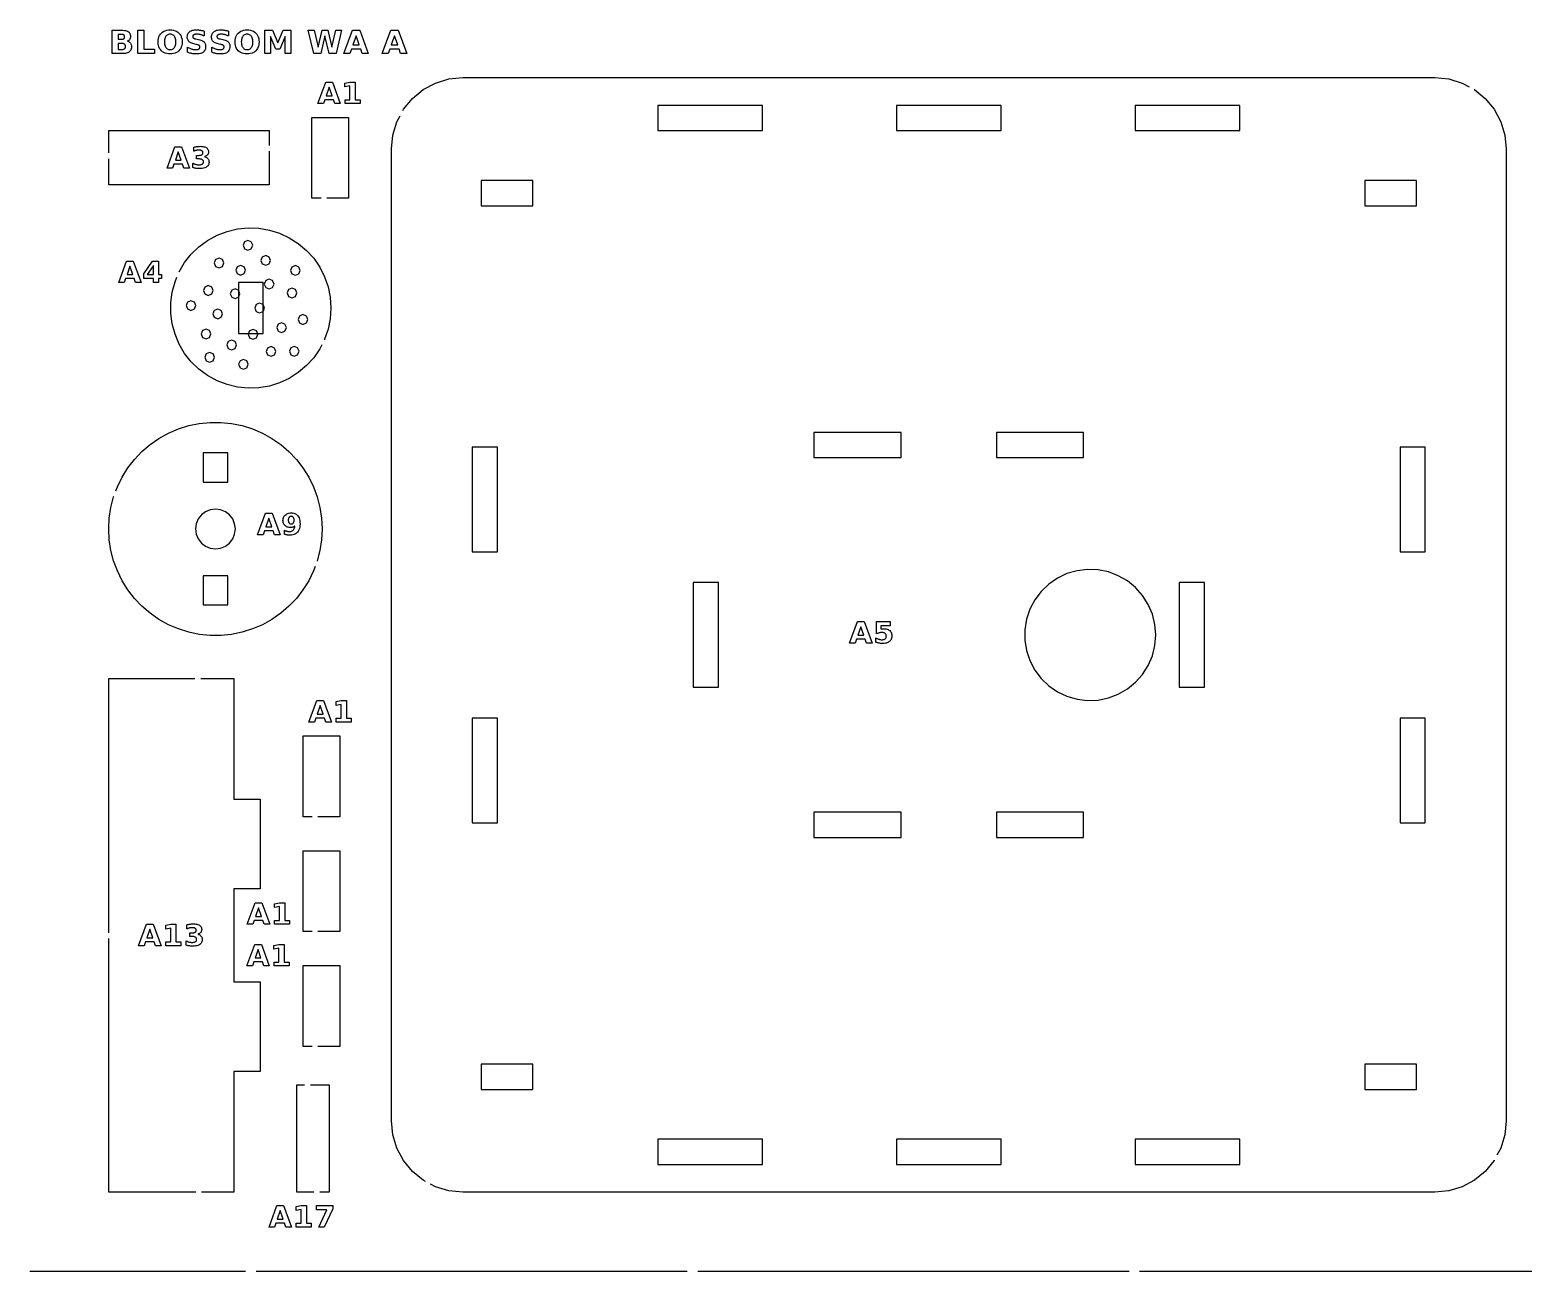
# Model space of a CAD drawing. Header units: millimetres. Extents: x 0 to 300, y 5 to 296.
# Drawn here: x 0 to 169, y 150 to 290.5 of the extents above; entities that cross this region are included whole.
import ezdxf

# ---------------------------------------------------------------- set-up
doc = ezdxf.new("R2010")
doc.units = ezdxf.units.MM
doc.layers.add('CUT', color=1, linetype='CONTINUOUS')
doc.layers.add('ENGRAVE', color=5, linetype='CONTINUOUS')

msp = doc.modelspace()

# ---------------------------------------------------------------- linework, layer by layer
at = {"layer": 'CUT', "color": 1}
for points in [[(42.2055, 281.3367), (42.2856, 281.4864), (43.2899, 282.7101), (44.5136, 283.7144), (45.9097, 284.4607), (47.4246, 284.9202), (48.9963, 285.075), (159.0037, 285.075), (160.5754, 284.9202), (162.0903, 284.4607), (162.8831, 284.0369)], [(163.4563, 283.7305), (163.4864, 283.7144), (164.7101, 282.7101), (165.7144, 281.4864), (166.4607, 280.0903), (166.9202, 278.5754), (167.075, 277.0037), (167.075, 166.9963), (166.9202, 165.4246), (166.4607, 163.9097), (166.0402, 163.1231)], [(32.95, 271.425), (31.925, 271.425), (31.925, 280.575), (36.075, 280.575), (36.075, 271.425), (33.6, 271.425)], [(44.7829, 160.1416), (44.5136, 160.2856), (43.2899, 161.2899), (42.2856, 162.5136), (41.5393, 163.9097), (41.0798, 165.4246), (40.925, 166.9963), (40.925, 277.0037), (41.0798, 278.5754), (41.5393, 280.0903), (41.8991, 280.7634)], [(8.925, 276.55), (8.925, 279.075), (27.075, 279.075), (27.075, 277.4)], [(27.075, 276.75), (27.075, 272.925), (8.925, 272.925), (8.925, 275.9)], [(16.9028, 263.0973), (17.5181, 264.1361), (18.2694, 265.0875), (19.1408, 265.9303), (20.1168, 266.6494), (21.1799, 267.232), (22.3112, 267.6677), (23.4905, 267.9488), (24.6968, 268.0701), (25.9084, 268.0296), (27.1038, 267.8279), (28.2617, 267.4688), (29.3614, 266.9585), (30.3832, 266.3061), (31.309, 265.5234), (32.1222, 264.6243), (32.8083, 263.6249), (33.3551, 262.5428), (33.7527, 261.3976), (33.9942, 260.2096), (34.0752, 259), (33.9942, 257.7904), (33.7527, 256.6024), (33.3551, 255.4572), (33.3323, 255.4122)], [(33.0392, 254.832), (32.8083, 254.3751), (32.1222, 253.3757), (31.309, 252.4766), (30.3832, 251.6939), (29.3614, 251.0415), (28.2617, 250.5312), (27.1038, 250.1721), (25.9084, 249.9704), (24.6968, 249.9299), (23.4905, 250.0512), (22.3112, 250.3323), (21.1799, 250.768), (20.1168, 251.3506), (19.1408, 252.0697), (18.2694, 252.9125), (17.5181, 253.8639), (16.9002, 254.907), (16.427, 256.0231), (16.1067, 257.1924), (15.9451, 258.3938), (15.9451, 259.6062), (16.1067, 260.8076), (16.427, 261.9769), (16.6484, 262.4991)], [(9.7426, 238.3274), (9.9035, 238.7619), (10.4422, 239.8601), (11.0892, 240.8981), (11.8379, 241.8654), (12.6807, 242.7519), (13.6088, 243.5487), (14.6127, 244.2475), (15.6822, 244.8411), (16.8063, 245.3234), (17.9733, 245.6896), (19.1715, 245.9359), (20.3884, 246.0596), (21.6116, 246.0596), (22.8285, 245.9359), (24.0267, 245.6896), (25.1937, 245.3234), (26.3178, 244.8411), (27.3873, 244.2475), (28.3912, 243.5487), (29.3193, 242.7519), (30.1621, 241.8654), (30.9108, 240.8981), (31.5578, 239.8601), (32.0965, 238.7619), (32.5213, 237.6148), (32.8279, 236.4307), (33.0131, 235.2216), (33.0751, 234), (33.0131, 232.7784), (32.8279, 231.5693), (32.5213, 230.3852), (32.5114, 230.3583)], [(32.2856, 229.7488), (32.0965, 229.2381), (31.5578, 228.1399), (30.9108, 227.1019), (30.1621, 226.1346), (29.3193, 225.2481), (28.3912, 224.4513), (27.3873, 223.7525), (26.3178, 223.1589), (25.1937, 222.6766), (24.0267, 222.3104), (22.8285, 222.0641), (21.6116, 221.9404), (20.3884, 221.9404), (19.1715, 222.0641), (17.9733, 222.3104), (16.8063, 222.6766), (15.6822, 223.1589), (14.6127, 223.7525), (13.6088, 224.4513), (12.6807, 225.2481), (11.8379, 226.1346), (11.0892, 227.1019), (10.4422, 228.1399), (9.9035, 229.2381), (9.4787, 230.3852), (9.1721, 231.5693), (8.9869, 232.7784), (8.9249, 234), (8.9869, 235.2216), (9.1721, 236.4307), (9.4787, 237.6148), (9.5168, 237.7178)], [(8.925, 188.2833), (8.925, 217.075), (18.6833, 217.075)], [(19.3333, 217.075), (23.075, 217.075), (23.075, 203.4083), (26.075, 203.4083), (26.075, 193.2583), (23.075, 193.2583), (23.075, 182.7417), (26.075, 182.7417), (26.075, 172.5917), (23.075, 172.5917), (23.075, 158.925), (19.4167, 158.925)], [(31.95, 201.425), (30.925, 201.425), (30.925, 210.575), (35.075, 210.575), (35.075, 201.425), (32.6, 201.425)], [(31.95, 188.425), (30.925, 188.425), (30.925, 197.575), (35.075, 197.575), (35.075, 188.425), (32.6, 188.425)], [(18.7667, 158.925), (8.925, 158.925), (8.925, 187.6333)], [(31.95, 175.425), (30.925, 175.425), (30.925, 184.575), (35.075, 184.575), (35.075, 175.425), (32.6, 175.425)], [(32.15, 158.925), (30.225, 158.925), (30.225, 171.075), (31.1, 171.075)], [(31.75, 171.075), (33.875, 171.075), (33.875, 158.925), (32.8, 158.925)], [(165.7338, 162.5498), (165.7144, 162.5136), (164.7101, 161.2899), (163.4864, 160.2856), (162.0903, 159.5393), (160.5754, 159.0798), (159.0037, 158.925), (48.9963, 158.925), (47.4246, 159.0798), (45.9097, 159.5393), (45.3562, 159.8352)], [(0, 150), (24.4, 150)], [(25.6, 150), (74.4, 150)], [(75.6, 150), (124.4, 150)], [(125.6, 150), (174.4, 150)]]:
    msp.add_lwpolyline(points, dxfattribs=at)
for points in [[(71.075, 279.075), (82.925, 279.075), (82.925, 281.925), (71.075, 281.925), (71.075, 279.075)], [(109.925, 279.075), (109.925, 281.925), (98.075, 281.925), (98.075, 279.075), (109.925, 279.075)], [(125.075, 279.075), (136.925, 279.075), (136.925, 281.925), (125.075, 281.925), (125.075, 279.075)], [(51.075, 270.575), (56.925, 270.575), (56.925, 273.425), (51.075, 273.425), (51.075, 270.575)], [(151.075, 270.575), (156.925, 270.575), (156.925, 273.425), (151.075, 273.425), (151.075, 270.575)], [(26.395, 256.105), (26.395, 261.895), (23.605, 261.895), (23.605, 256.105), (26.395, 256.105)], [(98.5917, 242.075), (98.5917, 244.925), (88.7417, 244.925), (88.7417, 242.075), (98.5917, 242.075)], [(119.2583, 242.075), (119.2583, 244.925), (109.4083, 244.925), (109.4083, 242.075), (119.2583, 242.075)], [(19.605, 242.595), (19.605, 239.305), (22.395, 239.305), (22.395, 242.595), (19.605, 242.595)], [(52.925, 231.4083), (52.925, 243.2583), (50.075, 243.2583), (50.075, 231.4083), (52.925, 231.4083)], [(155.075, 231.4083), (157.925, 231.4083), (157.925, 243.2583), (155.075, 243.2583), (155.075, 231.4083)], [(23.1771, 233.4166), (23.2539, 234), (23.1771, 234.5834), (22.952, 235.127), (22.5938, 235.5938), (22.127, 235.952), (21.5834, 236.1771), (21, 236.2539), (20.4166, 236.1771), (19.873, 235.952), (19.4062, 235.5938), (19.048, 235.127), (18.8229, 234.5834), (18.7461, 234), (18.8229, 233.4166), (19.048, 232.873), (19.4062, 232.4062), (19.873, 232.048), (20.4166, 231.8229), (21, 231.7461), (21.5834, 231.8229), (22.127, 232.048), (22.5938, 232.4062), (22.952, 232.873), (23.1771, 233.4166)], [(19.605, 225.405), (22.395, 225.405), (22.395, 228.695), (19.605, 228.695), (19.605, 225.405)], [(126.5743, 218.5495), (127.0427, 219.6488), (127.3286, 220.809), (127.4248, 222), (127.3286, 223.191), (127.0427, 224.3512), (126.5743, 225.4505), (125.9357, 226.4604), (125.1433, 227.3548), (124.2177, 228.1105), (123.1829, 228.7079), (122.0657, 229.1316), (120.895, 229.3706), (119.701, 229.4187), (118.5149, 229.2747), (117.3671, 228.9423), (116.2876, 228.43), (115.3042, 227.7513), (114.4425, 226.9235), (113.7247, 225.9683), (113.1694, 224.9103), (112.791, 223.7769), (112.5993, 222.5974), (112.5993, 221.4026), (112.791, 220.2231), (113.1694, 219.0897), (113.7247, 218.0317), (114.4425, 217.0765), (115.3042, 216.2487), (116.2876, 215.57), (117.3671, 215.0577), (118.5149, 214.7253), (119.701, 214.5813), (120.895, 214.6294), (122.0657, 214.8684), (123.1829, 215.2921), (124.2177, 215.8895), (125.1433, 216.6452), (125.9357, 217.5396), (126.5743, 218.5495)], [(77.925, 216.075), (77.925, 227.925), (75.075, 227.925), (75.075, 216.075), (77.925, 216.075)], [(130.075, 216.075), (132.925, 216.075), (132.925, 227.925), (130.075, 227.925), (130.075, 216.075)], [(50.075, 200.7417), (52.925, 200.7417), (52.925, 212.5917), (50.075, 212.5917), (50.075, 200.7417)], [(155.075, 200.7417), (157.925, 200.7417), (157.925, 212.5917), (155.075, 212.5917), (155.075, 200.7417)], [(88.7417, 199.075), (98.5917, 199.075), (98.5917, 201.925), (88.7417, 201.925), (88.7417, 199.075)], [(109.4083, 199.075), (119.2583, 199.075), (119.2583, 201.925), (109.4083, 201.925), (109.4083, 199.075)], [(56.925, 170.575), (56.925, 173.425), (51.075, 173.425), (51.075, 170.575), (56.925, 170.575)], [(156.925, 170.575), (156.925, 173.425), (151.075, 173.425), (151.075, 170.575), (156.925, 170.575)], [(82.925, 162.075), (82.925, 164.925), (71.075, 164.925), (71.075, 162.075), (82.925, 162.075)], [(109.925, 162.075), (109.925, 164.925), (98.075, 164.925), (98.075, 162.075), (109.925, 162.075)], [(136.925, 162.075), (136.925, 164.925), (125.075, 164.925), (125.075, 162.075), (136.925, 162.075)]]:
    msp.add_lwpolyline(points, close=True, dxfattribs=at)
at = {"layer": 'ENGRAVE', "color": 5}
for points in [[(11.3786, 288.9743), (11.4152, 288.9151), (11.4452, 288.8517), (11.4685, 288.7839), (11.4852, 288.7118), (11.4952, 288.6354), (11.4985, 288.5547), (11.4914, 288.4331), (11.4699, 288.3223), (11.4341, 288.2223), (11.3841, 288.1331), (11.3197, 288.0546), (11.2411, 287.9869), (11.1478, 287.9298), (11.0397, 287.8831), (10.9166, 287.8467), (10.7787, 287.8208), (10.6259, 287.8052), (10.4582, 287.8), (9.3315, 287.8), (9.3315, 290.4325), (10.3506, 290.4325), (10.525, 290.4279), (10.6826, 290.4141), (10.8234, 290.3911), (10.9474, 290.3588), (11.0546, 290.3174), (11.145, 290.2668), (11.2201, 290.206), (11.2816, 290.1341), (11.3295, 290.0512), (11.3636, 289.9572), (11.3841, 289.8522), (11.391, 289.736), (11.3885, 289.6736), (11.381, 289.6143), (11.3685, 289.5582), (11.351, 289.5052), (11.3285, 289.4555), (11.301, 289.409), (11.2688, 289.3659), (11.2321, 289.3268), (11.1908, 289.2915), (11.1451, 289.2601), (11.0948, 289.2325), (11.0401, 289.2088), (11.1102, 289.1847), (11.1749, 289.1546), (11.234, 289.1185), (11.2877, 289.0764), (11.3359, 289.0283), (11.3786, 288.9743)], [(10.5995, 289.4623), (10.6292, 289.4839), (10.6546, 289.5093), (10.6753, 289.5384), (10.6914, 289.5712), (10.7029, 289.6077), (10.7098, 289.648), (10.7121, 289.692), (10.7098, 289.7354), (10.7029, 289.7753), (10.6914, 289.8116), (10.6753, 289.8444), (10.6546, 289.8735), (10.6292, 289.8991), (10.5995, 289.921), (10.5654, 289.9388), (10.527, 289.9527), (10.4843, 289.9626), (10.4372, 289.9686), (10.3859, 289.9705), (10.0103, 289.9705), (10.0103, 289.4134), (10.3859, 289.4134), (10.4372, 289.4153), (10.4843, 289.4212), (10.527, 289.431), (10.5654, 289.4447), (10.5995, 289.4623)], [(14.0991, 288.3131), (14.0991, 287.8), (12.2283, 287.8), (12.2283, 290.4325), (12.9072, 290.4325), (12.9072, 288.3131), (14.0991, 288.3131)], [(16.6004, 290.3187), (16.7433, 290.2279), (16.8708, 290.1169), (16.9807, 289.9881), (17.0706, 289.844), (17.1406, 289.6845), (17.1905, 289.5096), (17.2205, 289.3193), (17.2305, 289.1136), (17.2205, 288.9085), (17.1905, 288.7186), (17.1406, 288.5441), (17.0706, 288.3848), (16.9807, 288.2408), (16.8708, 288.1121), (16.7433, 288.0011), (16.6004, 287.9103), (16.4423, 287.8397), (16.269, 287.7892), (16.0803, 287.759), (15.8763, 287.7489), (15.6729, 287.759), (15.4846, 287.7892), (15.3114, 287.8397), (15.1534, 287.9103), (15.0105, 288.0011), (14.8828, 288.1121), (14.7726, 288.2408), (14.6824, 288.3848), (14.6123, 288.5441), (14.5622, 288.7186), (14.5322, 288.9085), (14.5222, 289.1136), (14.5322, 289.3193), (14.5622, 289.5096), (14.6123, 289.6845), (14.6824, 289.844), (14.7726, 289.9881), (14.8828, 290.1169), (15.0105, 290.2279), (15.1534, 290.3187), (15.3114, 290.3893), (15.4846, 290.4398), (15.6729, 290.47), (15.8763, 290.4801), (16.0803, 290.47), (16.269, 290.4398), (16.4423, 290.3893), (16.6004, 290.3187)], [(15.5245, 289.8863), (15.4559, 289.829), (15.395, 289.759), (15.3427, 289.6774), (15.3, 289.5854), (15.2667, 289.483), (15.243, 289.3703), (15.2287, 289.2471), (15.2239, 289.1136), (15.2287, 288.9806), (15.243, 288.8579), (15.2667, 288.7455), (15.3, 288.6434), (15.3427, 288.5516), (15.395, 288.47), (15.4559, 288.4), (15.5245, 288.3427), (15.6008, 288.2981), (15.6849, 288.2663), (15.7768, 288.2472), (15.8763, 288.2408), (15.9765, 288.2472), (16.0687, 288.2663), (16.1532, 288.2981), (16.2298, 288.3427), (16.2985, 288.4), (16.3595, 288.47), (16.4117, 288.5516), (16.4545, 288.6434), (16.4877, 288.7455), (16.5115, 288.8579), (16.5258, 288.9806), (16.5305, 289.1136), (16.5258, 289.2471), (16.5115, 289.3703), (16.4877, 289.483), (16.4545, 289.5854), (16.4117, 289.6774), (16.3595, 289.759), (16.2985, 289.829), (16.2298, 289.8863), (16.1532, 289.9309), (16.0687, 289.9627), (15.9765, 289.9818), (15.8763, 289.9882), (15.7768, 289.9818), (15.6849, 289.9627), (15.6008, 289.9309), (15.5245, 289.8863)], [(19.5767, 289.8518), (19.5058, 289.8775), (19.4356, 289.9006), (19.3659, 289.921), (19.2969, 289.9388), (19.2288, 289.9539), (19.1619, 289.9662), (19.0963, 289.9758), (19.032, 289.9827), (18.969, 289.9868), (18.9072, 289.9882), (18.8296, 289.9863), (18.7591, 289.9807), (18.6956, 289.9714), (18.6392, 289.9584), (18.5898, 289.9416), (18.5475, 289.9212), (18.512, 289.8968), (18.4829, 289.8683), (18.4602, 289.8357), (18.4441, 289.7989), (18.4344, 289.7581), (18.4311, 289.7131), (18.4333, 289.6791), (18.4399, 289.6478), (18.4508, 289.619), (18.466, 289.5928), (18.4856, 289.5692), (18.5096, 289.5483), (18.5393, 289.529), (18.5761, 289.5107), (18.62, 289.4934), (18.671, 289.4769), (18.7291, 289.4614), (18.7944, 289.4469), (19.0835, 289.3887), (19.2228, 289.3567), (19.348, 289.3197), (19.4591, 289.2776), (19.5561, 289.2304), (19.639, 289.1781), (19.7077, 289.1207), (19.7643, 289.0565), (19.8106, 288.9839), (19.8466, 288.9029), (19.8723, 288.8135), (19.8877, 288.7156), (19.8929, 288.6093), (19.8857, 288.4703), (19.8642, 288.3438), (19.8283, 288.2296), (19.7781, 288.1278), (19.7135, 288.0384), (19.6345, 287.9613), (19.5409, 287.8964), (19.4321, 287.8433), (19.3081, 287.802), (19.1691, 287.7725), (19.0148, 287.7548), (18.8455, 287.7489), (18.762, 287.7502), (18.6784, 287.7542), (18.5947, 287.7608), (18.5109, 287.77), (18.427, 287.7819), (18.343, 287.7965), (18.2589, 287.8136), (18.1749, 287.8333), (18.0908, 287.8555), (18.0068, 287.8803), (17.9227, 287.9077), (17.8387, 287.9375), (17.8387, 288.5106), (17.9223, 288.4678), (18.0049, 288.4286), (18.0866, 288.3931), (18.1674, 288.3613), (18.2473, 288.3332), (18.3262, 288.3087), (18.4042, 288.288), (18.4813, 288.271), (18.5574, 288.2578), (18.6326, 288.2484), (18.7069, 288.2427), (18.7803, 288.2408), (18.8514, 288.2429), (18.9168, 288.249), (18.9764, 288.2593), (19.0302, 288.2737), (19.0783, 288.2922), (19.1206, 288.3149), (19.1567, 288.3413), (19.1862, 288.3713), (19.2092, 288.4048), (19.2256, 288.4418), (19.2354, 288.4824), (19.2387, 288.5265), (19.2365, 288.566), (19.2298, 288.6025), (19.2186, 288.6358), (19.203, 288.6659), (19.183, 288.693), (19.1585, 288.7169), (19.1273, 288.7388), (19.0873, 288.76), (19.0384, 288.7804), (18.9806, 288.8), (18.9139, 288.8188), (18.8384, 288.8368), (18.5757, 288.895), (18.45, 288.926), (18.336, 288.9626), (18.2339, 289.0047), (18.1435, 289.0525), (18.065, 289.1058), (17.9983, 289.1647), (17.9425, 289.23), (17.8969, 289.3025), (17.8614, 289.3821), (17.836, 289.4688), (17.8208, 289.5627), (17.8158, 289.6637), (17.8228, 289.7898), (17.844, 289.9057), (17.8792, 290.0115), (17.9286, 290.1073), (17.9921, 290.193), (18.0697, 290.2685), (18.1605, 290.3332), (18.2636, 290.3861), (18.3791, 290.4272), (18.507, 290.4566), (18.6471, 290.4742), (18.7997, 290.4801), (18.8723, 290.4792), (18.9456, 290.4765), (19.0196, 290.472), (19.0943, 290.4656), (19.1697, 290.4575), (19.2458, 290.4475), (19.3226, 290.4357), (19.4003, 290.4221), (19.4789, 290.4067), (19.5584, 290.3895), (19.6388, 290.3705), (19.7201, 290.3496), (19.7201, 289.7925), (19.6481, 289.8235), (19.5767, 289.8518)], [(22.3219, 289.8518), (22.251, 289.8775), (22.1808, 289.9006), (22.1112, 289.921), (22.0421, 289.9388), (21.974, 289.9539), (21.9071, 289.9662), (21.8415, 289.9758), (21.7772, 289.9827), (21.7142, 289.9868), (21.6524, 289.9882), (21.5748, 289.9863), (21.5043, 289.9807), (21.4408, 289.9714), (21.3844, 289.9584), (21.335, 289.9416), (21.2927, 289.9212), (21.2572, 289.8968), (21.2281, 289.8683), (21.2054, 289.8357), (21.1893, 289.7989), (21.1796, 289.7581), (21.1764, 289.7131), (21.1785, 289.6791), (21.1851, 289.6478), (21.196, 289.619), (21.2112, 289.5928), (21.2308, 289.5692), (21.2548, 289.5483), (21.2845, 289.529), (21.3213, 289.5107), (21.3652, 289.4934), (21.4163, 289.4769), (21.4744, 289.4614), (21.5396, 289.4469), (21.8288, 289.3887), (21.9681, 289.3567), (22.0932, 289.3197), (22.2043, 289.2776), (22.3013, 289.2304), (22.3842, 289.1781), (22.4529, 289.1207), (22.5095, 289.0565), (22.5558, 288.9839), (22.5918, 288.9029), (22.6175, 288.8135), (22.6329, 288.7156), (22.6381, 288.6093), (22.6309, 288.4703), (22.6094, 288.3438), (22.5735, 288.2296), (22.5233, 288.1278), (22.4587, 288.0384), (22.3798, 287.9613), (22.2861, 287.8964), (22.1773, 287.8433), (22.0533, 287.802), (21.9143, 287.7725), (21.7601, 287.7548), (21.5907, 287.7489), (21.5072, 287.7502), (21.4236, 287.7542), (21.3399, 287.7608), (21.2561, 287.77), (21.1722, 287.7819), (21.0882, 287.7965), (21.0041, 287.8136), (20.9201, 287.8333), (20.8361, 287.8555), (20.752, 287.8803), (20.668, 287.9077), (20.5839, 287.9375), (20.5839, 288.5106), (20.6675, 288.4678), (20.7501, 288.4286), (20.8319, 288.3931), (20.9127, 288.3613), (20.9925, 288.3332), (21.0714, 288.3087), (21.1494, 288.288), (21.2265, 288.271), (21.3026, 288.2578), (21.3779, 288.2484), (21.4521, 288.2427), (21.5255, 288.2408), (21.5966, 288.2429), (21.662, 288.249), (21.7216, 288.2593), (21.7755, 288.2737), (21.8235, 288.2922), (21.8658, 288.3149), (21.9019, 288.3413), (21.9314, 288.3713), (21.9544, 288.4048), (21.9708, 288.4418), (21.9806, 288.4824), (21.9839, 288.5265), (21.9817, 288.566), (21.975, 288.6025), (21.9639, 288.6358), (21.9483, 288.6659), (21.9282, 288.693), (21.9037, 288.7169), (21.8725, 288.7388), (21.8325, 288.76), (21.7836, 288.7804), (21.7258, 288.8), (21.6592, 288.8188), (21.5837, 288.8368), (21.3209, 288.895), (21.1952, 288.926), (21.0812, 288.9626), (20.9791, 289.0047), (20.8888, 289.0525), (20.8102, 289.1058), (20.7435, 289.1647), (20.6877, 289.23), (20.6421, 289.3025), (20.6066, 289.3821), (20.5813, 289.4688), (20.5661, 289.5627), (20.561, 289.6637), (20.568, 289.7898), (20.5892, 289.9057), (20.6245, 290.0115), (20.6738, 290.1073), (20.7373, 290.193), (20.8149, 290.2685), (20.9057, 290.3332), (21.0088, 290.3861), (21.1243, 290.4272), (21.2522, 290.4566), (21.3924, 290.4742), (21.5449, 290.4801), (21.6175, 290.4792), (21.6908, 290.4765), (21.7648, 290.472), (21.8395, 290.4656), (21.9149, 290.4575), (21.991, 290.4475), (22.0678, 290.4357), (22.1455, 290.4221), (22.2242, 290.4067), (22.3037, 290.3895), (22.384, 290.3705), (22.4653, 290.3496), (22.4653, 289.7925), (22.3933, 289.8235), (22.3219, 289.8518)], [(25.448, 290.2279), (25.5755, 290.1169), (25.6854, 289.9881), (25.7753, 289.844), (25.8453, 289.6845), (25.8952, 289.5096), (25.9252, 289.3193), (25.9352, 289.1136), (25.9252, 288.9085), (25.8952, 288.7186), (25.8453, 288.5441), (25.7753, 288.3848), (25.6854, 288.2408), (25.5755, 288.1121), (25.448, 288.0011), (25.3051, 287.9103), (25.147, 287.8397), (24.9736, 287.7892), (24.785, 287.759), (24.581, 287.7489), (24.3776, 287.759), (24.1893, 287.7892), (24.0161, 287.8397), (23.8581, 287.9103), (23.7152, 288.0011), (23.5874, 288.1121), (23.4773, 288.2408), (23.3871, 288.3848), (23.317, 288.5441), (23.2669, 288.7186), (23.2369, 288.9085), (23.2269, 289.1136), (23.2369, 289.3193), (23.2669, 289.5096), (23.317, 289.6845), (23.3871, 289.844), (23.4773, 289.9881), (23.5874, 290.1169), (23.7152, 290.2279), (23.8581, 290.3187), (24.0161, 290.3893), (24.1893, 290.4398), (24.3776, 290.47), (24.581, 290.4801), (24.785, 290.47), (24.9736, 290.4398), (25.147, 290.3893), (25.3051, 290.3187), (25.448, 290.2279)], [(24.1605, 289.829), (24.0997, 289.759), (24.0474, 289.6774), (24.0046, 289.5854), (23.9714, 289.483), (23.9476, 289.3703), (23.9334, 289.2471), (23.9286, 289.1136), (23.9334, 288.9806), (23.9476, 288.8579), (23.9714, 288.7455), (24.0046, 288.6434), (24.0474, 288.5516), (24.0997, 288.47), (24.1605, 288.4), (24.2292, 288.3427), (24.3055, 288.2981), (24.3896, 288.2663), (24.4815, 288.2472), (24.581, 288.2408), (24.6811, 288.2472), (24.7734, 288.2663), (24.8579, 288.2981), (24.9345, 288.3427), (25.0032, 288.4), (25.0642, 288.47), (25.1164, 288.5516), (25.1592, 288.6434), (25.1924, 288.7455), (25.2162, 288.8579), (25.2304, 288.9806), (25.2352, 289.1136), (25.2304, 289.2471), (25.2162, 289.3703), (25.1924, 289.483), (25.1592, 289.5854), (25.1164, 289.6774), (25.0642, 289.759), (25.0032, 289.829), (24.9345, 289.8863), (24.8579, 289.9309), (24.7734, 289.9627), (24.6811, 289.9818), (24.581, 289.9882), (24.4815, 289.9818), (24.3896, 289.9627), (24.3055, 289.9309), (24.2292, 289.8863), (24.1605, 289.829)], [(28.6593, 290.4325), (29.5215, 290.4325), (29.5215, 287.8), (28.8797, 287.8), (28.8797, 289.7255), (28.2731, 288.306), (27.8429, 288.306), (27.2363, 289.7255), (27.2363, 287.8), (26.5927, 287.8), (26.5927, 290.4325), (27.4567, 290.4325), (28.0562, 289.0237), (28.6593, 290.4325)], [(33.0653, 290.4325), (33.7195, 290.4325), (34.1709, 288.5194), (34.6258, 290.4325), (35.2711, 290.4325), (34.6505, 287.8), (33.8676, 287.8), (33.3897, 289.8013), (32.9172, 287.8), (32.1343, 287.8), (31.5084, 290.4325), (32.159, 290.4325), (32.6139, 288.5194), (33.0653, 290.4325)], [(37.3304, 290.4325), (38.3055, 287.8), (37.6231, 287.8), (37.4574, 288.2796), (36.3959, 288.2796), (36.2284, 287.8), (35.546, 287.8), (36.5211, 290.4325), (37.3304, 290.4325)], [(36.9267, 289.8154), (36.5652, 288.768), (37.2864, 288.768), (36.9267, 289.8154)], [(41.6712, 290.4325), (42.6463, 287.8), (41.9639, 287.8), (41.7982, 288.2796), (40.7367, 288.2796), (40.5692, 287.8), (39.8868, 287.8), (40.8619, 290.4325), (41.6712, 290.4325)], [(41.2675, 289.8154), (40.906, 288.768), (41.6272, 288.768), (41.2675, 289.8154)], [(10.7165, 288.3484), (10.748, 288.3796), (10.7738, 288.4158), (10.7939, 288.4568), (10.8082, 288.5027), (10.8168, 288.5536), (10.8197, 288.6093), (10.8168, 288.664), (10.8083, 288.7138), (10.7941, 288.759), (10.7742, 288.7994), (10.7486, 288.835), (10.7174, 288.8659), (10.6804, 288.892), (10.6377, 288.9134), (10.5891, 288.93), (10.5348, 288.9419), (10.4747, 288.949), (10.4088, 288.9514), (10.0103, 288.9514), (10.0103, 288.262), (10.4088, 288.262), (10.4742, 288.2644), (10.5339, 288.2716), (10.588, 288.2836), (10.6365, 288.3004), (10.6793, 288.322), (10.7165, 288.3484)], [(33.2181, 282.1368), (32.5882, 282.1368), (33.4882, 284.5668), (34.2353, 284.5668), (35.1354, 282.1368), (34.5055, 282.1368), (34.3525, 282.5795), (33.3727, 282.5795), (33.2181, 282.1368)], [(33.8626, 283.9972), (33.5289, 283.0304), (34.1946, 283.0304), (33.8626, 283.9972)], [(36.229, 282.5698), (36.229, 284.1404), (35.661, 284.0232), (35.661, 284.4496), (36.2257, 284.5668), (36.8214, 284.5668), (36.8214, 282.5698), (37.3748, 282.5698), (37.3748, 282.1368), (35.6756, 282.1368), (35.6756, 282.5698), (36.229, 282.5698)], [(16.1549, 274.825), (15.5251, 274.825), (16.4251, 277.255), (17.1722, 277.255), (18.0723, 274.825), (17.4424, 274.825), (17.2894, 275.2677), (16.3096, 275.2677), (16.1549, 274.825)], [(19.8533, 276.1115), (19.9253, 276.0825), (19.9909, 276.0483), (20.0499, 276.009), (20.1023, 275.9644), (20.1481, 275.9147), (20.1872, 275.86), (20.2191, 275.8005), (20.244, 275.7363), (20.2617, 275.6673), (20.2724, 275.5936), (20.2759, 275.5151), (20.2682, 275.3995), (20.2452, 275.2935), (20.2067, 275.1971), (20.1529, 275.1104), (20.0838, 275.0333), (19.9992, 274.9658), (19.8999, 274.9083), (19.7865, 274.8613), (19.659, 274.8248), (19.5174, 274.7987), (19.3617, 274.783), (19.1919, 274.7778), (19.1295, 274.7786), (19.0671, 274.7811), (19.0045, 274.7853), (18.942, 274.7912), (18.8794, 274.7987), (18.8168, 274.8079), (18.7542, 274.8188), (18.6919, 274.8313), (18.6298, 274.8455), (18.5679, 274.8614), (18.5063, 274.879), (18.4449, 274.8982), (18.4449, 275.3816), (18.5034, 275.3535), (18.5618, 275.3278), (18.62, 275.3045), (18.6781, 275.2836), (18.7361, 275.2651), (18.794, 275.249), (18.8516, 275.2353), (18.9089, 275.2241), (18.9659, 275.2154), (19.0226, 275.2092), (19.0789, 275.2055), (19.135, 275.2042), (19.2147, 275.2066), (19.288, 275.2138), (19.3549, 275.2258), (19.4153, 275.2426), (19.4692, 275.2641), (19.5166, 275.2905), (19.5572, 275.3213), (19.5903, 275.3563), (19.6161, 275.3955), (19.6345, 275.4388), (19.6456, 275.4863), (19.6493, 275.5379), (19.6455, 275.591), (19.6342, 275.6396), (19.6153, 275.6838), (19.5889, 275.7234), (19.5549, 275.7586), (19.5134, 275.7894), (19.4645, 275.8155), (19.4084, 275.8368), (19.3451, 275.8534), (19.2747, 275.8653), (19.197, 275.8724), (19.1122, 275.8748), (18.8615, 275.8748), (18.8615, 276.2785), (19.1252, 276.2785), (19.2005, 276.2805), (19.2691, 276.2867), (19.3311, 276.297), (19.3863, 276.3114), (19.4349, 276.3299), (19.4768, 276.3525), (19.5121, 276.3793), (19.541, 276.4105), (19.5634, 276.4459), (19.5795, 276.4856), (19.5891, 276.5296), (19.5923, 276.5779), (19.5892, 276.6228), (19.5798, 276.6642), (19.5642, 276.702), (19.5424, 276.7363), (19.5143, 276.7671), (19.48, 276.7944), (19.44, 276.8178), (19.3948, 276.8369), (19.3445, 276.8518), (19.289, 276.8624), (19.2284, 276.8688), (19.1626, 276.8709), (19.1121, 276.8699), (19.0614, 276.8671), (19.0104, 276.8624), (18.9594, 276.8557), (18.9081, 276.8472), (18.8566, 276.8367), (18.8051, 276.8244), (18.7537, 276.8103), (18.7024, 276.7944), (18.6512, 276.7767), (18.6001, 276.7571), (18.549, 276.7358), (18.549, 277.1948), (18.6108, 277.2114), (18.6724, 277.2266), (18.7338, 277.2404), (18.795, 277.2527), (18.856, 277.2635), (18.9169, 277.2729), (18.9774, 277.2809), (19.0377, 277.2874), (19.0975, 277.2924), (19.157, 277.2961), (19.2162, 277.2982), (19.2749, 277.299), (19.4262, 277.2946), (19.5642, 277.2817), (19.689, 277.2601), (19.8005, 277.2299), (19.8987, 277.191), (19.9838, 277.1435), (20.0556, 277.0873), (20.1144, 277.0224), (20.1601, 276.9488), (20.1928, 276.8665), (20.2124, 276.7754), (20.2189, 276.6756), (20.2158, 276.6067), (20.2065, 276.542), (20.1909, 276.4817), (20.169, 276.4257), (20.141, 276.3739), (20.1066, 276.3265), (20.0662, 276.2834), (20.0198, 276.2448), (19.9675, 276.2107), (19.9092, 276.1811), (19.8449, 276.1559), (19.7746, 276.1352), (19.8533, 276.1115)], [(16.7995, 276.6854), (16.4658, 275.7186), (17.1315, 275.7186), (16.7995, 276.6854)], [(25.2224, 266.0949), (25.0613, 266.4838), (24.6724, 266.6449), (24.2835, 266.4838), (24.1224, 266.0949), (24.2835, 265.706), (24.6724, 265.5449), (25.0613, 265.706), (25.2224, 266.0949)], [(10.6833, 261.8854), (10.0534, 261.8854), (10.9535, 264.3154), (11.7005, 264.3154), (12.6006, 261.8854), (11.9707, 261.8854), (11.8177, 262.3281), (10.8379, 262.3281), (10.6833, 261.8854)], [(11.3278, 263.7458), (10.9942, 262.779), (11.6598, 262.779), (11.3278, 263.7458)], [(14.5699, 262.7822), (14.9165, 262.7822), (14.9165, 262.3281), (14.5699, 262.3281), (14.5699, 261.8854), (13.9774, 261.8854), (13.9774, 262.3281), (12.8999, 262.3281), (12.8999, 262.8652), (13.8733, 264.3154), (14.5699, 264.3154), (14.5699, 262.7822)], [(13.9774, 262.7822), (13.9774, 263.7995), (13.2906, 262.7822), (13.9774, 262.7822)], [(21.9624, 264.1035), (21.8013, 264.4924), (21.4124, 264.6535), (21.0235, 264.4924), (20.8624, 264.1035), (21.0235, 263.7146), (21.4124, 263.5535), (21.8013, 263.7146), (21.9624, 264.1035)], [(24.4002, 263.2775), (24.2391, 263.6664), (23.8502, 263.8275), (23.4613, 263.6664), (23.3002, 263.2775), (23.4613, 262.8885), (23.8502, 262.7275), (24.2391, 262.8885), (24.4002, 263.2775)], [(27.2391, 264.3846), (27.078, 264.7735), (26.6891, 264.9346), (26.3002, 264.7735), (26.1391, 264.3846), (26.3002, 263.9956), (26.6891, 263.8346), (27.078, 263.9956), (27.2391, 264.3846)], [(30.5969, 263.2531), (30.4358, 263.642), (30.0469, 263.8031), (29.658, 263.642), (29.4969, 263.2531), (29.658, 262.8642), (30.0469, 262.7031), (30.4358, 262.8642), (30.5969, 263.2531)], [(27.6339, 261.718), (27.4728, 262.1069), (27.0839, 262.268), (26.6949, 262.1069), (26.5339, 261.718), (26.6949, 261.3291), (27.0839, 261.168), (27.4728, 261.3291), (27.6339, 261.718)], [(20.7435, 260.9842), (20.5824, 261.3731), (20.1935, 261.5342), (19.8046, 261.3731), (19.6435, 260.9842), (19.8046, 260.5953), (20.1935, 260.4342), (20.5824, 260.5953), (20.7435, 260.9842)], [(23.7803, 260.6212), (23.6192, 261.0101), (23.2303, 261.1712), (22.8414, 261.0101), (22.6803, 260.6212), (22.8414, 260.2323), (23.2303, 260.0712), (23.6192, 260.2323), (23.7803, 260.6212)], [(30.2089, 260.7013), (30.0478, 261.0902), (29.6589, 261.2513), (29.27, 261.0902), (29.1089, 260.7013), (29.27, 260.3124), (29.6589, 260.1513), (30.0478, 260.3124), (30.2089, 260.7013)], [(18.7835, 259.2802), (18.6224, 259.6691), (18.2335, 259.8302), (17.8445, 259.6691), (17.6835, 259.2802), (17.8445, 258.8913), (18.2335, 258.7302), (18.6224, 258.8913), (18.7835, 259.2802)], [(21.8081, 258.3382), (21.647, 258.7271), (21.2581, 258.8882), (20.8692, 258.7271), (20.7081, 258.3382), (20.8692, 257.9492), (21.2581, 257.7882), (21.647, 257.9492), (21.8081, 258.3382)], [(26.55, 259), (26.3889, 259.3889), (26, 259.55), (25.6111, 259.3889), (25.45, 259), (25.6111, 258.6111), (26, 258.45), (26.3889, 258.6111), (26.55, 259)], [(29.0351, 256.783), (28.874, 257.1719), (28.4851, 257.333), (28.0962, 257.1719), (27.9351, 256.783), (28.0962, 256.3941), (28.4851, 256.233), (28.874, 256.3941), (29.0351, 256.783)], [(31.4567, 257.7012), (31.2956, 258.0901), (30.9067, 258.2512), (30.5177, 258.0901), (30.3567, 257.7012), (30.5177, 257.3123), (30.9067, 257.1512), (31.2956, 257.3123), (31.4567, 257.7012)], [(20.4886, 256.0671), (20.3275, 256.456), (19.9386, 256.6171), (19.5497, 256.456), (19.3886, 256.0671), (19.5497, 255.6782), (19.9386, 255.5171), (20.3275, 255.6782), (20.4886, 256.0671)], [(23.3818, 254.8254), (23.2207, 255.2144), (22.8318, 255.3754), (22.4429, 255.2144), (22.2818, 254.8254), (22.4429, 254.4365), (22.8318, 254.2754), (23.2207, 254.4365), (23.3818, 254.8254)], [(25.8105, 256.0315), (25.6494, 256.4204), (25.2605, 256.5815), (24.8716, 256.4204), (24.7105, 256.0315), (24.8716, 255.6426), (25.2605, 255.4815), (25.6494, 255.6426), (25.8105, 256.0315)], [(20.8975, 253.4254), (20.7364, 253.8143), (20.3475, 253.9754), (19.9585, 253.8143), (19.7975, 253.4254), (19.9585, 253.0365), (20.3475, 252.8754), (20.7364, 253.0365), (20.8975, 253.4254)], [(27.8501, 254.0843), (27.689, 254.4732), (27.3001, 254.6343), (26.9112, 254.4732), (26.7501, 254.0843), (26.9112, 253.6954), (27.3001, 253.5343), (27.689, 253.6954), (27.8501, 254.0843)], [(30.4688, 254.1046), (30.3077, 254.4935), (29.9188, 254.6546), (29.5299, 254.4935), (29.3688, 254.1046), (29.5299, 253.7157), (29.9188, 253.5546), (30.3077, 253.7157), (30.4688, 254.1046)], [(24.7244, 252.6311), (24.5633, 253.02), (24.1744, 253.1811), (23.7855, 253.02), (23.6244, 252.6311), (23.7855, 252.2422), (24.1744, 252.0811), (24.5633, 252.2422), (24.7244, 252.6311)], [(26.4061, 233.3404), (25.7762, 233.3404), (26.6763, 235.7704), (27.4234, 235.7704), (28.3234, 233.3404), (27.6935, 233.3404), (27.5405, 233.7831), (26.5607, 233.7831), (26.4061, 233.3404)], [(27.0506, 235.2008), (26.717, 234.234), (27.3827, 234.234), (27.0506, 235.2008)], [(28.8562, 233.821), (28.9051, 233.8006), (28.9532, 233.7821), (29.0006, 233.7656), (29.0472, 233.751), (29.0931, 233.7384), (29.1386, 233.7277), (29.1839, 233.7189), (29.2291, 233.7121), (29.274, 233.7072), (29.3188, 233.7043), (29.3633, 233.7034), (29.4532, 233.7077), (29.5362, 233.7206), (29.6124, 233.7422), (29.6816, 233.7724), (29.744, 233.8113), (29.7995, 233.8588), (29.848, 233.9148), (29.8894, 233.9791), (29.9236, 234.0519), (29.9507, 234.133), (29.9707, 234.2224), (29.9834, 234.3202), (29.9461, 234.2942), (29.908, 234.2705), (29.8691, 234.249), (29.8294, 234.2298), (29.7888, 234.2128), (29.7474, 234.1981), (29.7051, 234.1857), (29.6615, 234.1755), (29.6168, 234.1676), (29.5709, 234.162), (29.5239, 234.1586), (29.4756, 234.1575), (29.3554, 234.1635), (29.2432, 234.1816), (29.1389, 234.2118), (29.0427, 234.254), (28.9545, 234.3084), (28.8742, 234.3747), (28.8044, 234.451), (28.7472, 234.5349), (28.7027, 234.6264), (28.671, 234.7256), (28.6519, 234.8324), (28.6456, 234.9468), (28.6526, 235.0733), (28.6739, 235.191), (28.7092, 235.3), (28.7588, 235.4004), (28.8224, 235.4921), (28.9003, 235.5751), (28.99, 235.6472), (29.0894, 235.7062), (29.1983, 235.7521), (29.3169, 235.7849), (29.4452, 235.8045), (29.5831, 235.8111), (29.7355, 235.8022), (29.876, 235.7755), (30.0046, 235.7309), (30.1213, 235.6686), (30.226, 235.5884), (30.3187, 235.4905), (30.3983, 235.3762), (30.4634, 235.2472), (30.514, 235.1035), (30.5502, 234.945), (30.5719, 234.7718), (30.5792, 234.5839), (30.5707, 234.3903), (30.5453, 234.2111), (30.5031, 234.0462), (30.4439, 233.8956), (30.3678, 233.7594), (30.2748, 233.6374), (30.1671, 233.5323), (30.0467, 233.4462), (29.9139, 233.3793), (29.7684, 233.3315), (29.6104, 233.3028), (29.4398, 233.2932), (29.3833, 233.2939), (29.3275, 233.296), (29.2726, 233.2995), (29.2185, 233.3044), (29.1652, 233.3107), (29.1127, 233.3184), (29.0608, 233.3275), (29.0092, 233.3381), (28.9581, 233.35), (28.9072, 233.3633), (28.8568, 233.378), (28.8067, 233.3941), (28.8067, 233.8433), (28.8562, 233.821)], [(29.6804, 234.5762), (29.7238, 234.591), (29.7628, 234.6117), (29.7973, 234.6384), (29.8272, 234.671), (29.8526, 234.7095), (29.8733, 234.7539), (29.8895, 234.8042), (29.901, 234.8605), (29.9079, 234.9227), (29.9102, 234.9908), (29.9079, 235.0584), (29.901, 235.1203), (29.8895, 235.1763), (29.8733, 235.2266), (29.8526, 235.2711), (29.8272, 235.3098), (29.7973, 235.3426), (29.7628, 235.3695), (29.7238, 235.3904), (29.6804, 235.4053), (29.6323, 235.4142), (29.5798, 235.4172), (29.5273, 235.4142), (29.4793, 235.4053), (29.4358, 235.3904), (29.3968, 235.3695), (29.3623, 235.3426), (29.3324, 235.3098), (29.307, 235.2711), (29.2863, 235.2266), (29.2702, 235.1763), (29.2586, 235.1203), (29.2517, 235.0584), (29.2494, 234.9908), (29.2517, 234.9227), (29.2586, 234.8605), (29.2702, 234.8042), (29.2863, 234.7539), (29.307, 234.7095), (29.3324, 234.671), (29.3623, 234.6384), (29.3968, 234.6117), (29.4358, 234.591), (29.4793, 234.5762), (29.5273, 234.5673), (29.5798, 234.5644), (29.6323, 234.5673), (29.6804, 234.5762)], [(93.4049, 221.075), (92.7751, 221.075), (93.6751, 223.505), (94.4222, 223.505), (95.3223, 221.075), (94.6924, 221.075), (94.5394, 221.5177), (93.5596, 221.5177), (93.4049, 221.075)], [(97.3827, 223.505), (97.3827, 223.0444), (96.3247, 223.0444), (96.3247, 222.6684), (96.3486, 222.6747), (96.3726, 222.6805), (96.3966, 222.6857), (96.4206, 222.6905), (96.4447, 222.6948), (96.4688, 222.6985), (96.4931, 222.7018), (96.5177, 222.7044), (96.5426, 222.7065), (96.5679, 222.7079), (96.5935, 222.7088), (96.6193, 222.7091), (96.762, 222.7029), (96.8937, 222.6844), (97.0144, 222.6536), (97.1243, 222.6104), (97.2231, 222.5548), (97.3111, 222.4869), (97.3867, 222.408), (97.4485, 222.3194), (97.4966, 222.221), (97.531, 222.113), (97.5516, 221.9952), (97.5585, 221.8676), (97.551, 221.7411), (97.5285, 221.624), (97.4911, 221.5165), (97.4387, 221.4184), (97.3714, 221.3299), (97.2891, 221.2508), (97.1935, 221.1826), (97.0863, 221.1269), (96.9674, 221.0835), (96.837, 221.0526), (96.6949, 221.034), (96.5412, 221.0278), (96.4724, 221.0289), (96.4039, 221.0322), (96.3355, 221.0378), (96.2674, 221.0455), (96.1995, 221.0555), (96.1319, 221.0677), (96.0644, 221.0821), (95.997, 221.0989), (95.9298, 221.1179), (95.8628, 221.1393), (95.7958, 221.163), (95.729, 221.1889), (95.729, 221.6821), (95.7947, 221.6457), (95.8592, 221.6125), (95.9225, 221.5824), (95.9848, 221.5555), (96.0459, 221.5318), (96.1058, 221.5112), (96.1647, 221.4938), (96.2224, 221.4796), (96.279, 221.4685), (96.3344, 221.4606), (96.3887, 221.4558), (96.4419, 221.4542), (96.5152, 221.4573), (96.5831, 221.4666), (96.6456, 221.4821), (96.7027, 221.5038), (96.7544, 221.5317), (96.8008, 221.5657), (96.8408, 221.6051), (96.8736, 221.6488), (96.8991, 221.6969), (96.9173, 221.7495), (96.9282, 221.8064), (96.9318, 221.8676), (96.9282, 221.9294), (96.9173, 221.9866), (96.8991, 222.0394), (96.8736, 222.0876), (96.8408, 222.1312), (96.8008, 222.1704), (96.7544, 222.2042), (96.7027, 222.2319), (96.6456, 222.2534), (96.5831, 222.2688), (96.5152, 222.278), (96.4419, 222.2811), (96.3964, 222.2801), (96.3499, 222.2772), (96.3024, 222.2723), (96.2538, 222.2655), (96.2043, 222.2568), (96.1538, 222.2461), (96.1022, 222.2333), (96.0493, 222.2185), (95.9951, 222.2015), (95.9397, 222.1824), (95.883, 222.1612), (95.8251, 222.1378), (95.8251, 223.505), (97.3827, 223.505)], [(94.0495, 222.9354), (93.7158, 221.9686), (94.3815, 221.9686), (94.0495, 222.9354)], [(32.2181, 212.1368), (31.5882, 212.1368), (32.4882, 214.5668), (33.2353, 214.5668), (34.1354, 212.1368), (33.5055, 212.1368), (33.3525, 212.5795), (32.3727, 212.5795), (32.2181, 212.1368)], [(32.8626, 213.9972), (32.5289, 213.0304), (33.1946, 213.0304), (32.8626, 213.9972)], [(35.229, 212.5698), (35.229, 214.1404), (34.661, 214.0232), (34.661, 214.4496), (35.2257, 214.5668), (35.8214, 214.5668), (35.8214, 212.5698), (36.3748, 212.5698), (36.3748, 212.1368), (34.6756, 212.1368), (34.6756, 212.5698), (35.229, 212.5698)], [(25.2416, 189.2519), (24.6118, 189.2519), (25.5118, 191.682), (26.2589, 191.682), (27.159, 189.2519), (26.5291, 189.2519), (26.3761, 189.6947), (25.3963, 189.6947), (25.2416, 189.2519)], [(25.8862, 191.1123), (25.5525, 190.1455), (26.2182, 190.1455), (25.8862, 191.1123)], [(28.2526, 189.6849), (28.2526, 191.2555), (27.6845, 191.1383), (27.6845, 191.5648), (28.2493, 191.682), (28.845, 191.682), (28.845, 189.6849), (29.3984, 189.6849), (29.3984, 189.2519), (27.6992, 189.2519), (27.6992, 189.6849), (28.2526, 189.6849)], [(19.0796, 188.1115), (19.1517, 188.0825), (19.2172, 188.0483), (19.2762, 188.009), (19.3286, 187.9644), (19.3745, 187.9147), (19.4135, 187.86), (19.4455, 187.8005), (19.4703, 187.7363), (19.488, 187.6673), (19.4987, 187.5936), (19.5022, 187.5151), (19.4946, 187.3995), (19.4715, 187.2935), (19.4331, 187.1971), (19.3793, 187.1104), (19.3101, 187.0333), (19.2256, 186.9658), (19.1263, 186.9083), (19.0129, 186.8613), (18.8854, 186.8248), (18.7438, 186.7987), (18.5881, 186.783), (18.4183, 186.7778), (18.3558, 186.7786), (18.2934, 186.7811), (18.2309, 186.7853), (18.1683, 186.7912), (18.1057, 186.7987), (18.0431, 186.8079), (17.9805, 186.8188), (17.9182, 186.8313), (17.8561, 186.8455), (17.7943, 186.8614), (17.7326, 186.879), (17.6712, 186.8982), (17.6712, 187.3816), (17.7297, 187.3535), (17.7881, 187.3278), (17.8464, 187.3045), (17.9045, 187.2836), (17.9625, 187.2651), (18.0203, 187.249), (18.0779, 187.2353), (18.1352, 187.2241), (18.1922, 187.2154), (18.2489, 187.2092), (18.3053, 187.2055), (18.3613, 187.2042), (18.4411, 187.2066), (18.5144, 187.2138), (18.5812, 187.2258), (18.6416, 187.2426), (18.6955, 187.2641), (18.743, 187.2905), (18.7835, 187.3213), (18.8167, 187.3563), (18.8425, 187.3955), (18.8609, 187.4388), (18.8719, 187.4863), (18.8756, 187.5379), (18.8718, 187.591), (18.8605, 187.6396), (18.8416, 187.6838), (18.8152, 187.7234), (18.7812, 187.7586), (18.7397, 187.7894), (18.6908, 187.8155), (18.6347, 187.8368), (18.5715, 187.8534), (18.501, 187.8653), (18.4233, 187.8724), (18.3385, 187.8748), (18.0879, 187.8748), (18.0879, 188.2785), (18.3515, 188.2785), (18.4269, 188.2805), (18.4955, 188.2867), (18.5574, 188.297), (18.6127, 188.3114), (18.6612, 188.3299), (18.7031, 188.3525), (18.7384, 188.3793), (18.7673, 188.4105), (18.7898, 188.4459), (18.8058, 188.4856), (18.8154, 188.5296), (18.8187, 188.5779), (18.8155, 188.6228), (18.8062, 188.6642), (18.7906, 188.702), (18.7687, 188.7363), (18.7407, 188.7671), (18.7063, 188.7944), (18.6663, 188.8178), (18.6212, 188.8369), (18.5708, 188.8518), (18.5154, 188.8624), (18.4547, 188.8688), (18.389, 188.8709), (18.3384, 188.8699), (18.2877, 188.8671), (18.2368, 188.8624), (18.1857, 188.8557), (18.1344, 188.8472), (18.083, 188.8367), (18.0315, 188.8244), (17.9801, 188.8103), (17.9288, 188.7944), (17.8775, 188.7767), (17.8264, 188.7571), (17.7754, 188.7358), (17.7754, 189.1948), (17.8371, 189.2114), (17.8987, 189.2266), (17.9601, 189.2404), (18.0213, 189.2527), (18.0823, 189.2635), (18.1432, 189.2729), (18.2038, 189.2809), (18.264, 189.2874), (18.3239, 189.2924), (18.3834, 189.2961), (18.4425, 189.2982), (18.5013, 189.299), (18.6525, 189.2946), (18.7905, 189.2817), (18.9153, 189.2601), (19.0268, 189.2299), (19.1251, 189.191), (19.2101, 189.1435), (19.282, 189.0873), (19.3408, 189.0224), (19.3865, 188.9488), (19.4191, 188.8665), (19.4387, 188.7754), (19.4453, 188.6756), (19.4422, 188.6067), (19.4328, 188.542), (19.4172, 188.4817), (19.3954, 188.4257), (19.3673, 188.3739), (19.333, 188.3265), (19.2926, 188.2834), (19.2462, 188.2448), (19.1938, 188.2107), (19.1355, 188.1811), (19.0712, 188.1559), (19.0009, 188.1352), (19.0796, 188.1115)], [(12.2987, 186.825), (13.1988, 189.255), (13.9459, 189.255), (14.8459, 186.825), (14.216, 186.825), (14.0631, 187.2677), (13.0832, 187.2677), (12.9286, 186.825), (12.2987, 186.825)], [(13.2395, 187.7186), (13.9052, 187.7186), (13.5731, 188.6854), (13.2395, 187.7186)], [(15.9396, 188.8286), (15.3715, 188.7114), (15.3715, 189.1378), (15.9363, 189.255), (16.532, 189.255), (16.532, 187.2579), (17.0854, 187.2579), (17.0854, 186.825), (15.3862, 186.825), (15.3862, 187.2579), (15.9396, 187.2579), (15.9396, 188.8286)], [(25.1807, 184.5529), (24.5508, 184.5529), (25.4509, 186.983), (26.1979, 186.983), (27.098, 184.5529), (26.4681, 184.5529), (26.3151, 184.9957), (25.3353, 184.9957), (25.1807, 184.5529)], [(25.8252, 186.4133), (25.4916, 185.4465), (26.1572, 185.4465), (25.8252, 186.4133)], [(28.1916, 184.9859), (28.1916, 186.5565), (27.6236, 186.4393), (27.6236, 186.8658), (28.1884, 186.983), (28.7841, 186.983), (28.7841, 184.9859), (29.3375, 184.9859), (29.3375, 184.5529), (27.6382, 184.5529), (27.6382, 184.9859), (28.1916, 184.9859)], [(27.696, 154.986), (27.0661, 154.986), (27.9661, 157.416), (28.7132, 157.416), (29.6133, 154.986), (28.9834, 154.986), (28.8304, 155.4287), (27.8506, 155.4287), (27.696, 154.986)], [(30.7069, 156.9896), (30.1389, 156.8724), (30.1389, 157.2988), (30.7036, 157.416), (31.2993, 157.416), (31.2993, 155.4189), (31.8527, 155.4189), (31.8527, 154.986), (30.1535, 154.986), (30.1535, 155.4189), (30.7069, 155.4189), (30.7069, 156.9896)], [(34.2696, 157.0628), (33.3223, 154.986), (32.712, 154.986), (33.6088, 156.9554), (32.4385, 156.9554), (32.4385, 157.416), (34.2696, 157.416), (34.2696, 157.0628)], [(28.3405, 156.8463), (28.0068, 155.8795), (28.6725, 155.8795), (28.3405, 156.8463)]]:
    msp.add_lwpolyline(points, close=True, dxfattribs=at)

doc.saveas('drawing.dxf')
